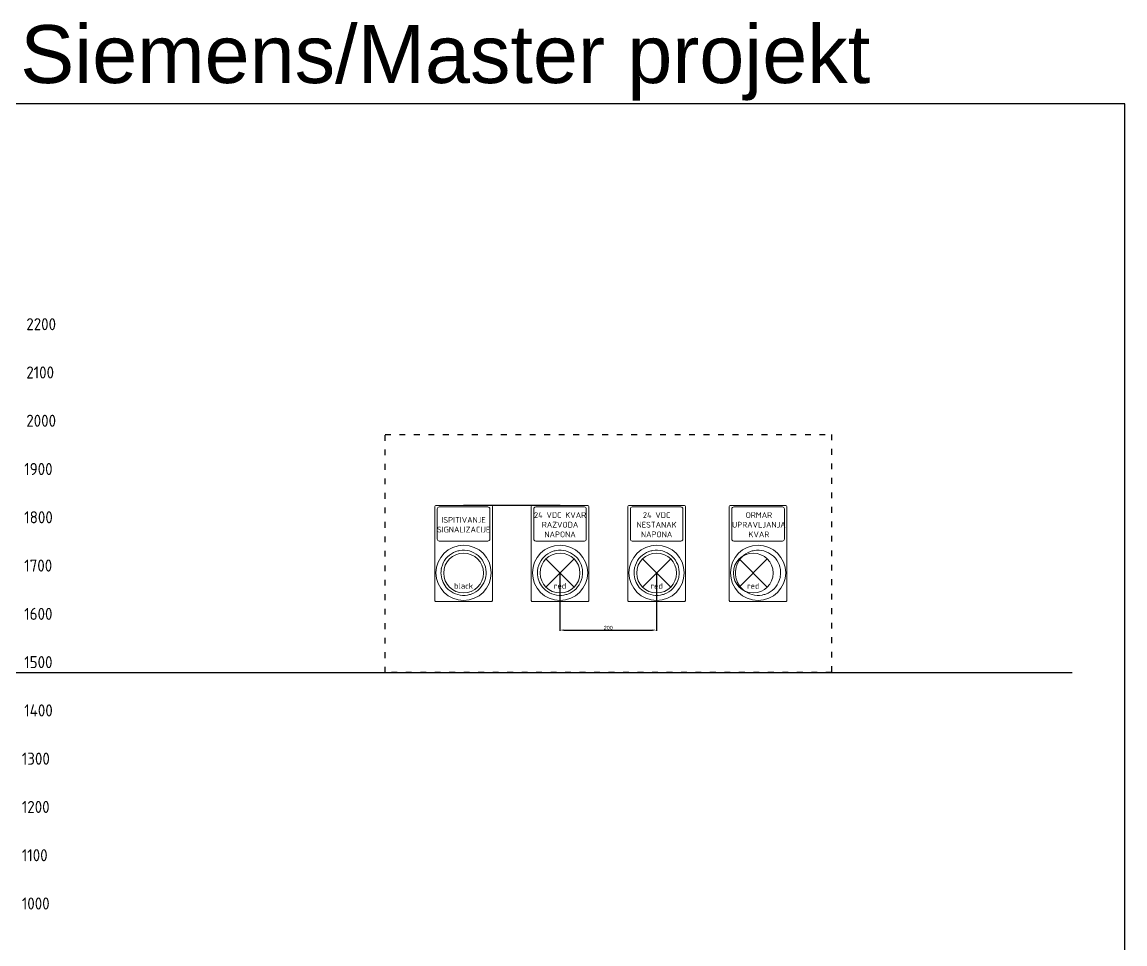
# Model space of a CAD drawing. Header units: millimetres. Extents: x 40929 to 57897, y 13592 to 43737.
# Drawn here: x 48223 to 50508, y 32703 to 34613 of the extents above; entities that cross this region are included whole.
import ezdxf
from ezdxf.enums import TextEntityAlignment as Align

# ---------------------------------------------------------------- set-up
doc = ezdxf.new("R2010")
doc.units = ezdxf.units.MM
doc.linetypes.add('ACAD_ISO03W100', pattern=[30, 12, -18])
doc.layers.add('! NO PLOT !', color=7, linetype='Continuous', true_color=0xff75dd, plot=False)
doc.layers.add('000-PI-Oprema', color=30, linetype='Continuous', lineweight=5)
doc.layers.add('000-PI_TEXT', color=7, linetype='Continuous')
doc.styles.add('PI0', font='isocpeur.ttf', dxfattribs={"width": 0.9})
doc.styles.get("Standard").update_dxf_attribs({"font": 'arial.ttf'})
doc.dimstyles.new('ISO-25-lb', dxfattribs={"dimtxt": 8, "dimasz": 8, "dimexe": 1.25, "dimexo": 0.625, "dimtad": 1, "dimtxsty": 'Standard', "dimcen": 5, "dimadec": 0, "dimazin": 0, "dimtfac": 1, "dimtmove": 0, "dimatfit": 3, "dimfxl": 1, "dimarcsym": 0})

# ---------------------------------------------------------------- blocks, each defined once
blk = doc.blocks.new('*D307')
at = {"layer": '! NO PLOT !', "color": 0, "linetype": 'Continuous', "lineweight": -2, "ltscale": 0.25, "transparency": 16777216}
for p, q in [((49337.6, 33470.6), (49337.6, 33351.9)), ((49537.6, 33471), (49537.6, 33351.9)), ((49345.6, 33353.2), (49529.6, 33353.2))]:
    blk.add_line(p, q, dxfattribs=at)
at = {"layer": '! NO PLOT !', "color": 0, "ltscale": 0.25, "transparency": 16777216}
for points in [[(49345.6, 33354.5), (49345.6, 33351.8), (49337.6, 33353.2)], [(49529.6, 33354.5), (49529.6, 33351.8), (49537.6, 33353.2)]]:
    blk.add_solid(points, dxfattribs=at)
at = {"layer": 'Defpoints', "color": 0, "ltscale": 0.25, "transparency": 16777216}
for p in [(49337.6, 33471.2), (49537.6, 33471.6), (49537.6, 33353.2)]:
    blk.add_point(p, dxfattribs=at)
at = {"layer": '! NO PLOT !', "color": 0, "ltscale": 0.25, "transparency": 16777216, "insert": (49437.6, 33357.9), "char_height": 8, "attachment_point": 5}
blk.add_mtext('200', dxfattribs=at)
blk = doc.blocks.new('Label_holder_rectangular')
at = {"layer": '000-PI-Oprema'}
for p, q in [((-14.9, -14.4), (-14.9, 34.400002)), ((-14.4, 34.900002), (14.4, 34.900002)), ((14.9, -14.4), (14.9, 34.400002)), ((-13.6, 17.4), (-13.6, 33.099998)), ((-12.6, 34.099998), (12.6, 34.099998)), ((13.6, 17.4), (13.6, 33.099998)), ((-12.6, 16.4), (12.6, 16.4)), ((-14.4, -14.9), (14.4, -14.9))]:
    blk.add_line(p, q, dxfattribs=at)
blk.add_circle((0, 0), 14.3, dxfattribs=at)
for centre, radius, start, end in [((-14.4, 34.4), 0.5, 89.999956, 179.999825), ((14.4, 34.4), 0.5, 0.000175, 90.000044), ((-12.6, 33.1), 1, 90.000022, 180.000087), ((12.6, 33.1), 1, 359.999913, 89.999978), ((-12.6, 17.4), 1, 180, 269.999978), ((12.6, 17.4), 1, 270.000022, 0), ((0, 0), 11.704999, 100, 110), ((0, 0), 11.7, 50, 100), ((0, 0), 11.7, 109.999999, 160.000001), ((0, 0), 11.705, 40.000001, 49.999999), ((0, 0), 11.7, 350, 40), ((0, 0), 11.7, 170, 180), ((0, 0), 11.7, 180, 220), ((0, 0), 11.705, 160, 170), ((0, 0), 11.7, 289.999999, 340.000001), ((0, 0), 11.705, 340, 350), ((0, 0), 11.705, 220.000001, 229.999999), ((0, 0), 11.7, 230, 280), ((0, 0), 11.704999, 280, 290), ((-14.4, -14.4), 0.5, 180, 270.000044), ((14.4, -14.4), 0.5, 269.999956, 0)]:
    blk.add_arc(centre, radius, start, end, dxfattribs=at)

msp = doc.modelspace()

# ---------------------------------------------------------------- linework, layer by layer
at = {"layer": '! NO PLOT !', "ltscale": 0.25}
for p, q in [((49337.785, 33611.405), (49137.785, 33611.405)), ((47783.09, 33265.26), (50398.454, 33265.26))]:
    msp.add_line(p, q, dxfattribs=at)
msp.add_lwpolyline([(46607.931, 34443), (46607.931, 31573), (48757.931, 31573), (48757.931, 32558), (50507.931, 32558), (50507.931, 34443), (46607.931, 34443)], dxfattribs=at)
at = {"layer": '000-PI-Oprema'}
for p, q in [((49308.653, 33500.538), (49366.918, 33442.272)), ((49366.918, 33500.538), (49308.653, 33442.272)), ((49508.653, 33500.538), (49566.918, 33442.272)), ((49566.918, 33500.538), (49508.653, 33442.272)), ((49708.853, 33500.538), (49767.118, 33442.272)), ((49767.118, 33500.538), (49708.853, 33442.272))]:
    msp.add_line(p, q, dxfattribs=at)
for centre in [(49137.942, 33471.405), (49337.785, 33471.405), (49537.785, 33471.405), (49737.986, 33471.405)]:
    msp.add_circle(centre, 41.2, dxfattribs=at)
at = {"layer": '000-PI_TEXT', "linetype": 'ACAD_ISO03W100'}
msp.add_lwpolyline([(48975.198, 33758.35), (49900.372, 33758.35), (49900.372, 33265.26), (48975.198, 33265.26)], close=True, dxfattribs=at)

# ---------------------------------------------------------------- block references
at = {"layer": '000-PI-Oprema', "linetype": 'ACAD_ISO03W100', "lineweight": 25, "ltscale": 0.25, "transparency": 33554687, "xscale": 4, "yscale": 4, "zscale": 4}
for p in [(49137.942, 33471.805), (49337.785, 33471.805), (49537.785, 33471.805), (49747.986, 33471.805)]:
    msp.add_blockref('Label_holder_rectangular', p, dxfattribs=at)

# ---------------------------------------------------------------- texts
at = {"layer": '! NO PLOT !', "ltscale": 0.25, "insert": (46607.931, 34606.261), "char_height": 120, "attachment_point": 1}
msp.add_mtext_dynamic_manual_height_columns('Tip preklopki i tipkala Siemens/Master projekt', width=4382.77629, gutter_width=12.5, heights=[0], dxfattribs=at)
at = {"layer": '! NO PLOT !', "char_height": 12, "width": 111.30987, "attachment_point": 5, "style": 'PI0'}
for s, insert in [('{\\fISOCPEUR|b0|i0|c238|p34;black}', (49137.942, 33444.792)), ('{\\fISOCPEUR|b0|i0|c238|p34;red}', (49337.785, 33444.792)), ('{\\fISOCPEUR|b0|i0|c238|p34;red}', (49537.785, 33444.792)), ('{\\fISOCPEUR|b0|i0|c238|p34;red}', (49737.986, 33444.792))]:
    msp.add_mtext(s, dxfattribs=dict(at, insert=insert))
at = {"style": 'PI0', "width": 0.9}
for s, p in [('2200', (48232.119, 33986.796)), ('2100', (48232.119, 33886.796)), ('2000', (48232.119, 33786.796)), ('1900', (48227.902, 33686.796)), ('1800', (48227.902, 33586.796)), ('1700', (48227.902, 33486.796)), ('1600', (48227.902, 33386.796)), ('1500', (48227.902, 33286.796)), ('1400', (48227.902, 33186.796)), ('1300', (48222.931, 33086.796)), ('1200', (48222.931, 32986.796)), ('1100', (48222.931, 32886.796)), ('1000', (48222.931, 32786.796))]:
    msp.add_text(s, height=25, dxfattribs=at).set_placement(p, align=Align.MIDDLE_LEFT)
at = {"layer": '000-PI_TEXT', "char_height": 12, "width": 98, "attachment_point": 5, "style": 'PI0'}
for s, insert in [('{\\fISOCPEUR|b0|i0|c238|p34;ISPITIVANJE SIGNALIZACIJE}', (49137.942, 33571.405)), ('{\\fISOCPEUR|b0|i0|c238|p34;24 VDC KVAR RAZVODA NAPONA}', (49337.785, 33571.405)), ('{\\fISOCPEUR|b0|i0|c238|p34;24 VDC NESTANAK NAPONA}', (49537.785, 33571.405)), ('{\\fISOCPEUR|b0|i0|c238|p34;ORMAR UPRAVLJANJA KVAR}', (49749.668, 33571.405))]:
    msp.add_mtext(s, dxfattribs=dict(at, insert=insert))

# ---------------------------------------------------------------- dimensions: what is measured, and where the dimension line sits
at = {"layer": '! NO PLOT !', "ltscale": 0.25}
dim = msp.add_linear_dim(base=(49537.585, 33353.171), p1=(49337.585, 33471.205), p2=(49537.585, 33471.605), dimstyle='ISO-25-lb', dxfattribs=at)
dim.commit()
dim.dimension.update_dxf_attribs({"geometry": '*D307', "text_midpoint": (49437.585, 33357.881)})

doc.saveas('drawing.dxf')
